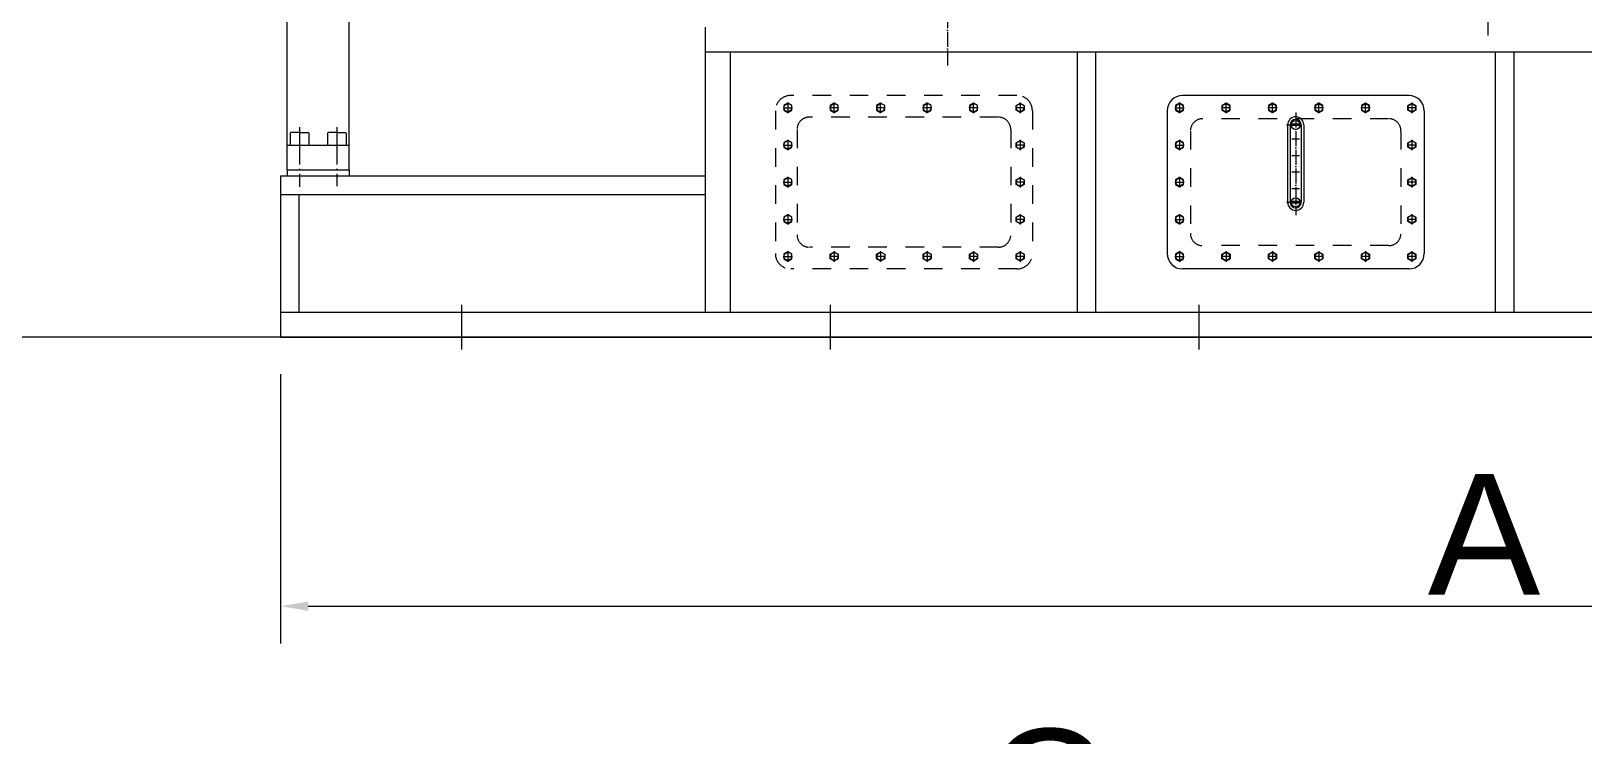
# Model space of a CAD drawing. Header units: inches. Extents: x 36 to 31738, y 79 to 24233.
# Drawn here: x 14402 to 16907, y 13555 to 14691 of the extents above; entities that cross this region are included whole.
import ezdxf

# ---------------------------------------------------------------- set-up
doc = ezdxf.new("R2010")
doc.units = ezdxf.units.IN
doc.header["$MEASUREMENT"] = 0
for name, pattern in [('ACAD_ISO04W100', [30, 24, -3, 0, -3]), ('CHAIN', [0.7087, 0.4724, -0.0591, 0.1181, -0.0591]), ('EB_DASH', [6, 3, -3])]:
    doc.linetypes.add(name, pattern=pattern)
doc.layers.get('Defpoints').update_dxf_attribs({"lineweight": 5})
doc.styles.add('Roman', font='arial.ttf')
doc.styles.get("Standard").update_dxf_attribs({"font": 'arial.ttf'})
doc.dimstyles.new('ISO-25', dxfattribs={"dimscale": 30, "dimtxt": 1.5, "dimasz": 1.5, "dimexe": 2, "dimexo": 2, "dimtad": 1, "dimtih": 1, "dimtoh": 1, "dimdec": 1, "dimlfac": 0.03937, "dimdsep": 46, "dimtxsty": 'Standard', "dimcen": 2.5, "dimclrd": 7, "dimclre": 7, "dimclrt": 7, "dimadec": 0, "dimazin": 0, "dimtfac": 1, "dimtdec": 1, "dimtmove": 0, "dimatfit": 3, "dimfxl": 1, "dimlwd": 5, "dimlwe": 5, "dimarcsym": 0})

# ---------------------------------------------------------------- blocks, each defined once
blk = doc.blocks.new('*D154')
at = {"color": 7, "linetype": 'Continuous', "lineweight": 5, "transparency": 16777216}
for p, q in [((14804.4, 14137.1), (14804.4, 13702.5)), ((18690.6, 14137.1), (18690.6, 13702.5)), ((14849.4, 13762.5), (18645.6, 13762.5))]:
    blk.add_line(p, q, dxfattribs=at)
at = {"color": 7, "transparency": 16777216}
for points in [[(14849.4, 13770), (14849.4, 13755), (14804.4, 13762.5)], [(18645.6, 13770), (18645.6, 13755), (18690.6, 13762.5)]]:
    blk.add_solid(points, dxfattribs=at)
at = {"layer": 'Defpoints', "color": 0, "transparency": 16777216}
for p in [(14804.4, 14197.1), (18690.6, 14197.1), (18690.6, 13762.5)]:
    blk.add_point(p, dxfattribs=at)
at = {"color": 7, "lineweight": 5, "transparency": 16777216, "insert": (16747.5, 13878.7), "char_height": 195, "attachment_point": 5, "style": 'Roman'}
blk.add_mtext('A', dxfattribs=at)
blk = doc.blocks.new('*D156')
at = {"color": 7, "linetype": 'Continuous', "lineweight": 5, "transparency": 16777216}
for p, q in [((12254.8, 14521.3), (12254.8, 13285.8)), ((19825, 14137.1), (19825, 13285.8)), ((19780, 13345.8), (12299.8, 13345.8))]:
    blk.add_line(p, q, dxfattribs=at)
at = {"color": 7, "transparency": 16777216}
for points in [[(12299.8, 13353.3), (12299.8, 13338.3), (12254.8, 13345.8)], [(19780, 13353.3), (19780, 13338.3), (19825, 13345.8)]]:
    blk.add_solid(points, dxfattribs=at)
at = {"layer": 'Defpoints', "color": 0, "transparency": 16777216}
for p in [(12254.8, 14581.3), (19825, 14197.1), (12254.8, 13345.8)]:
    blk.add_point(p, dxfattribs=at)
at = {"color": 7, "lineweight": 5, "transparency": 16777216, "insert": (16039.9, 13465.3), "char_height": 195, "attachment_point": 5, "style": 'Roman'}
blk.add_mtext('C', dxfattribs=at)

msp = doc.modelspace()

# ---------------------------------------------------------------- linework, layer by layer
at = {"color": 7, "lineweight": 5}
for p, q in [((14815.39, 14467.08), (14815.39, 14956.22)), ((14915.39, 14467.08), (14915.39, 14956.22)), ((15490.86, 14237.08), (15490.86, 14697.08)), ((18690.6, 14657.08), (15490.86, 14657.08)), ((15530.86, 14237.08), (15530.86, 14657.08)), ((16090.93, 14237.08), (16090.93, 14657.08)), ((16120.93, 14237.08), (16120.93, 14657.08)), ((16765.9, 14237.08), (16765.9, 14657.08)), ((16795.9, 14237.08), (16795.9, 14657.08)), ((16625.92, 14587.08), (16260.92, 14587.08)), ((16235.92, 14562.08), (16235.92, 14332.08)), ((16650.92, 14562.08), (16650.92, 14332.08)), ((16430.42, 14539.58), (16430.42, 14414.58)), ((16434.34, 14539.58), (16434.34, 14414.58)), ((16450.56, 14540.76), (16436.27, 14540.76)), ((16450.56, 14538.39), (16436.27, 14538.39)), ((16452.49, 14539.58), (16452.49, 14414.58)), ((16456.42, 14539.58), (16456.42, 14414.58)), ((14815.39, 14507.08), (14915.39, 14507.08)), ((14820.39, 14526.08), (14820.39, 14507.08)), ((14835.39, 14527.08), (14821.39, 14527.08)), ((14835.39, 14527.08), (14849.39, 14527.08)), ((14850.39, 14526.08), (14850.39, 14507.08)), ((14880.39, 14526.08), (14880.39, 14507.08)), ((14895.39, 14527.08), (14881.39, 14527.08)), ((14895.39, 14527.08), (14909.39, 14527.08)), ((14910.39, 14526.08), (14910.39, 14507.08)), ((16437.04, 14517.08), (16449.79, 14517.08)), ((16437.04, 14490.41), (16449.79, 14490.41)), ((14804.36, 14457.08), (15490.86, 14457.08)), ((14804.36, 14457.08), (14804.36, 14197.08)), ((14815.39, 14467.08), (14915.39, 14467.08)), ((14815.39, 14467.08), (14815.39, 14457.08)), ((14915.39, 14467.08), (14915.39, 14457.08)), ((16437.04, 14463.74), (16449.79, 14463.74)), ((16437.04, 14437.08), (16449.79, 14437.08)), ((14804.36, 14427.08), (15490.86, 14427.08)), ((14834.36, 14427.08), (14834.36, 14237.08)), ((16450.56, 14415.76), (16436.27, 14415.76)), ((16450.56, 14413.39), (16436.27, 14413.39)), ((16625.92, 14307.08), (16260.92, 14307.08)), ((14804.36, 14237.08), (18690.6, 14237.08)), ((20545.39, 14197.08), (12060.26, 14197.08)), ((14804.36, 14197.08), (18690.6, 14197.08))]:
    msp.add_line(p, q, dxfattribs=at)
at = {"color": 7, "linetype": 'ACAD_ISO04W100', "lineweight": 5}
for p, q in [((16754, 14683.68), (16754, 14807.48)), ((15881.39, 14749.75), (15881.39, 14631.15)), ((16248.42, 14567.08), (16263.42, 14567.08)), ((16255.92, 14575.56), (16255.92, 14558.73)), ((16338.42, 14567.14), (16323.42, 14567.14)), ((16330.92, 14558.66), (16330.92, 14575.5)), ((16413.42, 14567.14), (16398.42, 14567.14)), ((16405.92, 14558.66), (16405.92, 14575.5)), ((16443.42, 14559.47), (16443.42, 14393.88)), ((16488.42, 14567.14), (16473.42, 14567.14)), ((16480.92, 14558.66), (16480.92, 14575.5)), ((16563.42, 14567.08), (16548.42, 14567.08)), ((16561.62, 14567.08), (16550.22, 14567.08)), ((16555.92, 14558.6), (16555.92, 14575.44)), ((16555.92, 14561.38), (16555.92, 14572.78)), ((16638.42, 14567.08), (16623.42, 14567.08)), ((16630.92, 14575.56), (16630.92, 14558.73)), ((16428.35, 14539.58), (16458.38, 14539.58)), ((16248.42, 14507.08), (16263.42, 14507.08)), ((16250.22, 14507.08), (16261.62, 14507.08)), ((16255.92, 14515.56), (16255.92, 14498.73)), ((16255.92, 14512.78), (16255.92, 14501.38)), ((16638.42, 14507.08), (16623.42, 14507.08)), ((16636.62, 14507.08), (16625.22, 14507.08)), ((16630.92, 14515.56), (16630.92, 14498.73)), ((16630.92, 14512.78), (16630.92, 14501.38)), ((16248.42, 14447.08), (16263.42, 14447.08)), ((16250.22, 14447.08), (16261.62, 14447.08)), ((16255.92, 14455.56), (16255.92, 14438.73)), ((16255.92, 14452.78), (16255.92, 14441.38)), ((16638.42, 14447.08), (16623.42, 14447.08)), ((16636.62, 14447.08), (16625.22, 14447.08)), ((16630.92, 14455.56), (16630.92, 14438.73)), ((16630.92, 14452.78), (16630.92, 14441.38)), ((16428.35, 14414.58), (16458.38, 14414.58)), ((16248.42, 14387.08), (16263.42, 14387.08)), ((16250.22, 14387.08), (16261.62, 14387.08)), ((16255.92, 14395.56), (16255.92, 14378.73)), ((16255.92, 14392.78), (16255.92, 14381.38)), ((16638.42, 14387.08), (16623.42, 14387.08)), ((16636.62, 14387.08), (16625.22, 14387.08)), ((16630.92, 14395.56), (16630.92, 14378.73)), ((16630.92, 14392.78), (16630.92, 14381.38)), ((16255.92, 14335.56), (16255.92, 14318.73)), ((16255.92, 14332.78), (16255.92, 14321.38)), ((16330.92, 14335.5), (16330.92, 14318.66)), ((16405.92, 14335.5), (16405.92, 14318.66)), ((16480.92, 14335.5), (16480.92, 14318.66)), ((16555.92, 14335.56), (16555.92, 14318.73)), ((16555.92, 14332.78), (16555.92, 14321.38)), ((16630.92, 14335.56), (16630.92, 14318.73)), ((16630.92, 14332.78), (16630.92, 14321.38)), ((16248.42, 14327.08), (16263.42, 14327.08)), ((16250.22, 14327.08), (16261.62, 14327.08)), ((16338.42, 14327.02), (16323.42, 14327.02)), ((16413.42, 14327.02), (16398.42, 14327.02)), ((16488.42, 14327.02), (16473.42, 14327.02)), ((16563.42, 14327.08), (16548.42, 14327.08)), ((16561.62, 14327.08), (16550.22, 14327.08)), ((16638.42, 14327.08), (16623.42, 14327.08)), ((16636.62, 14327.08), (16625.22, 14327.08))]:
    msp.add_line(p, q, dxfattribs=at)
at = {"color": 7, "linetype": 'EB_DASH', "lineweight": 5, "ltscale": 10}
for p, q in [((15993.39, 14587.08), (15628.39, 14587.08)), ((15603.39, 14562.08), (15603.39, 14332.08)), ((15615.89, 14567.08), (15630.89, 14567.08)), ((15623.39, 14575.56), (15623.39, 14558.73)), ((15705.89, 14567.14), (15690.89, 14567.14)), ((15698.39, 14558.66), (15698.39, 14575.5)), ((15780.89, 14567.14), (15765.89, 14567.14)), ((15773.39, 14558.66), (15773.39, 14575.5)), ((15855.89, 14567.14), (15840.89, 14567.14)), ((15848.39, 14558.66), (15848.39, 14575.5)), ((15930.89, 14567.08), (15915.89, 14567.08)), ((15929.1, 14567.08), (15917.69, 14567.08)), ((15923.39, 14558.6), (15923.39, 14575.44)), ((15923.39, 14561.38), (15923.39, 14572.78)), ((16005.89, 14567.08), (15990.89, 14567.08)), ((15998.39, 14575.56), (15998.39, 14558.73)), ((16018.39, 14562.08), (16018.39, 14332.08)), ((15638.39, 14532.08), (15638.39, 14362.08)), ((15963.39, 14552.08), (15658.39, 14552.08)), ((15983.39, 14532.08), (15983.39, 14362.08)), ((16593.42, 14549.58), (16293.42, 14549.58)), ((15615.89, 14507.08), (15630.89, 14507.08)), ((15617.69, 14507.08), (15629.1, 14507.08)), ((15623.39, 14515.56), (15623.39, 14498.73)), ((15623.39, 14512.78), (15623.39, 14501.38)), ((16005.89, 14507.08), (15990.89, 14507.08)), ((16004.1, 14507.08), (15992.69, 14507.08)), ((15998.39, 14515.56), (15998.39, 14498.73)), ((15998.39, 14512.78), (15998.39, 14501.38)), ((16273.42, 14529.58), (16273.42, 14364.58)), ((16613.42, 14529.58), (16613.42, 14364.58)), ((15615.89, 14447.08), (15630.89, 14447.08)), ((15617.69, 14447.08), (15629.1, 14447.08)), ((15623.39, 14455.56), (15623.39, 14438.73)), ((15623.39, 14452.78), (15623.39, 14441.38)), ((16005.89, 14447.08), (15990.89, 14447.08)), ((16004.1, 14447.08), (15992.69, 14447.08)), ((15998.39, 14455.56), (15998.39, 14438.73)), ((15998.39, 14452.78), (15998.39, 14441.38)), ((15615.89, 14387.08), (15630.89, 14387.08)), ((15617.69, 14387.08), (15629.1, 14387.08)), ((15623.39, 14395.56), (15623.39, 14378.73)), ((15623.39, 14392.78), (15623.39, 14381.38)), ((16005.89, 14387.08), (15990.89, 14387.08)), ((16004.1, 14387.08), (15992.69, 14387.08)), ((15998.39, 14395.56), (15998.39, 14378.73)), ((15998.39, 14392.78), (15998.39, 14381.38)), ((15623.39, 14335.56), (15623.39, 14318.73)), ((15623.39, 14332.78), (15623.39, 14321.38)), ((15963.39, 14342.08), (15658.39, 14342.08)), ((15698.39, 14335.5), (15698.39, 14318.66)), ((15773.39, 14335.5), (15773.39, 14318.66)), ((15848.39, 14335.5), (15848.39, 14318.66)), ((15923.39, 14335.56), (15923.39, 14318.73)), ((15923.39, 14332.78), (15923.39, 14321.38)), ((15998.39, 14335.56), (15998.39, 14318.73)), ((15998.39, 14332.78), (15998.39, 14321.38)), ((16593.42, 14344.58), (16293.42, 14344.58)), ((15615.89, 14327.08), (15630.89, 14327.08)), ((15617.69, 14327.08), (15629.1, 14327.08)), ((15993.39, 14307.08), (15628.39, 14307.08)), ((15705.89, 14327.02), (15690.89, 14327.02)), ((15780.89, 14327.02), (15765.89, 14327.02)), ((15855.89, 14327.02), (15840.89, 14327.02)), ((15930.89, 14327.08), (15915.89, 14327.08)), ((15929.1, 14327.08), (15917.69, 14327.08)), ((16005.89, 14327.08), (15990.89, 14327.08)), ((16004.1, 14327.08), (15992.69, 14327.08))]:
    msp.add_line(p, q, dxfattribs=at)
at = {"color": 7, "linetype": 'ACAD_ISO04W100', "lineweight": 5, "ltscale": 2.5}
for p, q in [((14835.39, 14535.62), (14835.39, 14439.57)), ((14895.39, 14535.62), (14895.39, 14440.7))]:
    msp.add_line(p, q, dxfattribs=at)
at = {"color": 7, "linetype": 'CHAIN', "lineweight": 5, "ltscale": 10}
for p, q in [((15097.31, 14176.91), (15097.31, 14248.9)), ((15692.36, 14176.91), (15692.36, 14248.9)), ((16287.4, 14176.91), (16287.4, 14248.9))]:
    msp.add_line(p, q, dxfattribs=at)
at = {"color": 7, "linetype": 'EB_DASH', "lineweight": 5, "ltscale": 10}
for points in [[(15623.39, 14559.58), (15629.89, 14563.33), (15629.89, 14570.83), (15623.39, 14574.58), (15616.9, 14570.83), (15616.9, 14563.33)], [(15698.39, 14574.64), (15691.9, 14570.89), (15691.9, 14563.39), (15698.39, 14559.64), (15704.89, 14563.39), (15704.89, 14570.89)], [(15773.39, 14574.64), (15766.9, 14570.89), (15766.9, 14563.39), (15773.39, 14559.64), (15779.89, 14563.39), (15779.89, 14570.89)], [(15848.39, 14574.64), (15841.9, 14570.89), (15841.9, 14563.39), (15848.39, 14559.64), (15854.89, 14563.39), (15854.89, 14570.89)], [(15923.39, 14574.58), (15916.9, 14570.83), (15916.9, 14563.33), (15923.39, 14559.58), (15929.89, 14563.33), (15929.89, 14570.83)], [(15998.39, 14559.58), (15991.9, 14563.33), (15991.9, 14570.83), (15998.39, 14574.58), (16004.89, 14570.83), (16004.89, 14563.33)], [(15623.39, 14499.58), (15629.89, 14503.33), (15629.89, 14510.83), (15623.39, 14514.58), (15616.9, 14510.83), (15616.9, 14503.33)], [(15998.39, 14499.58), (15991.9, 14503.33), (15991.9, 14510.83), (15998.39, 14514.58), (16004.89, 14510.83), (16004.89, 14503.33)], [(15623.39, 14439.58), (15629.89, 14443.33), (15629.89, 14450.83), (15623.39, 14454.58), (15616.9, 14450.83), (15616.9, 14443.33)], [(15998.39, 14439.58), (15991.9, 14443.33), (15991.9, 14450.83), (15998.39, 14454.58), (16004.89, 14450.83), (16004.89, 14443.33)], [(15623.39, 14379.58), (15629.89, 14383.33), (15629.89, 14390.83), (15623.39, 14394.58), (15616.9, 14390.83), (15616.9, 14383.33)], [(15998.39, 14379.58), (15991.9, 14383.33), (15991.9, 14390.83), (15998.39, 14394.58), (16004.89, 14390.83), (16004.89, 14383.33)], [(15623.39, 14319.58), (15629.89, 14323.33), (15629.89, 14330.83), (15623.39, 14334.58), (15616.9, 14330.83), (15616.9, 14323.33)], [(15698.39, 14319.52), (15691.9, 14323.27), (15691.9, 14330.77), (15698.39, 14334.52), (15704.89, 14330.77), (15704.89, 14323.27)], [(15773.39, 14319.52), (15766.9, 14323.27), (15766.9, 14330.77), (15773.39, 14334.52), (15779.89, 14330.77), (15779.89, 14323.27)], [(15848.39, 14319.52), (15841.9, 14323.27), (15841.9, 14330.77), (15848.39, 14334.52), (15854.89, 14330.77), (15854.89, 14323.27)], [(15923.39, 14319.58), (15916.9, 14323.33), (15916.9, 14330.83), (15923.39, 14334.58), (15929.89, 14330.83), (15929.89, 14323.33)], [(15998.39, 14319.58), (15991.9, 14323.33), (15991.9, 14330.83), (15998.39, 14334.58), (16004.89, 14330.83), (16004.89, 14323.33)]]:
    msp.add_lwpolyline(points, close=True, dxfattribs=at)
at = {"color": 7, "lineweight": 5}
for points in [[(16255.92, 14559.58), (16262.41, 14563.33), (16262.41, 14570.83), (16255.92, 14574.58), (16249.42, 14570.83), (16249.42, 14563.33)], [(16330.92, 14574.64), (16324.42, 14570.89), (16324.42, 14563.39), (16330.92, 14559.64), (16337.41, 14563.39), (16337.41, 14570.89)], [(16405.92, 14574.64), (16399.42, 14570.89), (16399.42, 14563.39), (16405.92, 14559.64), (16412.41, 14563.39), (16412.41, 14570.89)], [(16480.92, 14574.64), (16474.42, 14570.89), (16474.42, 14563.39), (16480.92, 14559.64), (16487.41, 14563.39), (16487.41, 14570.89)], [(16555.92, 14574.58), (16549.42, 14570.83), (16549.42, 14563.33), (16555.92, 14559.58), (16562.41, 14563.33), (16562.41, 14570.83)], [(16630.92, 14559.58), (16624.42, 14563.33), (16624.42, 14570.83), (16630.92, 14574.58), (16637.41, 14570.83), (16637.41, 14563.33)], [(16255.92, 14499.58), (16262.41, 14503.33), (16262.41, 14510.83), (16255.92, 14514.58), (16249.42, 14510.83), (16249.42, 14503.33)], [(16630.92, 14499.58), (16624.42, 14503.33), (16624.42, 14510.83), (16630.92, 14514.58), (16637.41, 14510.83), (16637.41, 14503.33)], [(16255.92, 14439.58), (16262.41, 14443.33), (16262.41, 14450.83), (16255.92, 14454.58), (16249.42, 14450.83), (16249.42, 14443.33)], [(16630.92, 14439.58), (16624.42, 14443.33), (16624.42, 14450.83), (16630.92, 14454.58), (16637.41, 14450.83), (16637.41, 14443.33)], [(16255.92, 14379.58), (16262.41, 14383.33), (16262.41, 14390.83), (16255.92, 14394.58), (16249.42, 14390.83), (16249.42, 14383.33)], [(16630.92, 14379.58), (16624.42, 14383.33), (16624.42, 14390.83), (16630.92, 14394.58), (16637.41, 14390.83), (16637.41, 14383.33)], [(16255.92, 14319.58), (16262.41, 14323.33), (16262.41, 14330.83), (16255.92, 14334.58), (16249.42, 14330.83), (16249.42, 14323.33)], [(16330.92, 14319.52), (16324.42, 14323.27), (16324.42, 14330.77), (16330.92, 14334.52), (16337.41, 14330.77), (16337.41, 14323.27)], [(16405.92, 14319.52), (16399.42, 14323.27), (16399.42, 14330.77), (16405.92, 14334.52), (16412.41, 14330.77), (16412.41, 14323.27)], [(16480.92, 14319.52), (16474.42, 14323.27), (16474.42, 14330.77), (16480.92, 14334.52), (16487.41, 14330.77), (16487.41, 14323.27)], [(16555.92, 14319.58), (16549.42, 14323.33), (16549.42, 14330.83), (16555.92, 14334.58), (16562.41, 14330.83), (16562.41, 14323.33)], [(16630.92, 14319.58), (16624.42, 14323.33), (16624.42, 14330.83), (16630.92, 14334.58), (16637.41, 14330.83), (16637.41, 14323.33)]]:
    msp.add_lwpolyline(points, close=True, dxfattribs=at)
at = {"color": 7, "linetype": 'EB_DASH', "lineweight": 5, "ltscale": 10}
for centre in [(15623.39, 14567.14), (15698.39, 14567.08), (15773.39, 14567.08), (15848.39, 14567.08), (15923.39, 14567.02), (15998.39, 14567.14), (15623.39, 14507.14), (15998.39, 14507.14), (15623.39, 14447.14), (15998.39, 14447.14), (15623.39, 14387.14), (15998.39, 14387.14), (15623.39, 14327.14), (15698.39, 14327.08), (15773.39, 14327.08), (15848.39, 14327.08), (15923.39, 14327.14), (15998.39, 14327.14)]:
    msp.add_circle(centre, 6.15, dxfattribs=at)
at = {"color": 7, "lineweight": 5}
for centre, radius in [((16255.92, 14567.14), 6.15), ((16330.92, 14567.08), 6.15), ((16405.92, 14567.08), 6.15), ((16480.92, 14567.08), 6.15), ((16555.92, 14567.02), 6.15), ((16630.92, 14567.14), 6.15), ((16443.42, 14539.58), 7.24), ((16255.92, 14507.14), 6.15), ((16630.92, 14507.14), 6.15), ((16255.92, 14447.14), 6.15), ((16630.92, 14447.14), 6.15), ((16443.42, 14414.58), 7.24), ((16255.92, 14387.14), 6.15), ((16630.92, 14387.14), 6.15), ((16255.92, 14327.14), 6.15), ((16330.92, 14327.08), 6.15), ((16405.92, 14327.08), 6.15), ((16480.92, 14327.08), 6.15), ((16555.92, 14327.14), 6.15), ((16630.92, 14327.14), 6.15)]:
    msp.add_circle(centre, radius, dxfattribs=at)
at = {"color": 7, "linetype": 'EB_DASH', "lineweight": 5, "ltscale": 10}
for centre, radius, start, end in [((15628.39, 14562.08), 25, 90, 180), ((15993.39, 14562.08), 25, 0, 90), ((15658.39, 14532.08), 20, 90, 180), ((15963.39, 14532.08), 20, 0, 90), ((16293.42, 14529.58), 20, 90, 180), ((16593.42, 14529.58), 20, 0, 90), ((15658.39, 14362.08), 20, 180, 270), ((15963.39, 14362.08), 20, 270, 0), ((16293.42, 14364.58), 20, 180, 270), ((16593.42, 14364.58), 20, 270, 0), ((15628.39, 14332.08), 25, 180, 270), ((15993.39, 14332.08), 25, 270, 0)]:
    msp.add_arc(centre, radius, start, end, dxfattribs=at)
at = {"color": 7, "lineweight": 5}
for centre, radius, start, end in [((16260.92, 14562.08), 25, 90, 180), ((16625.92, 14562.08), 25, 0, 90), ((16443.42, 14539.58), 13, 0, 180), ((16443.42, 14539.58), 9.07, 0, 180), ((14821.39, 14526.08), 1, 90, 180), ((14849.39, 14526.08), 1, 0, 90), ((14881.39, 14526.08), 1, 90, 180), ((14909.39, 14526.08), 1, 0, 90), ((16443.42, 14414.58), 13, 180, 0), ((16443.42, 14414.58), 9.07, 180, 0), ((16260.92, 14332.08), 25, 180, 270), ((16625.92, 14332.08), 25, 270, 0)]:
    msp.add_arc(centre, radius, start, end, dxfattribs=at)

# ---------------------------------------------------------------- dimensions: what is measured, and where the dimension line sits
for base, p1, p2, text, picture, middle in [((12254.85, 13345.77), (19824.99, 14197.08), (12254.85, 14581.26), 'C', '*D156', (16039.92, 13465.34)), ((18690.6, 13762.49), (14804.36, 14197.08), (18690.6, 14197.08), 'A', '*D154', (16747.48, 13878.74))]:
    dim = msp.add_linear_dim(base=base, p1=p1, p2=p2, angle=180, text=text, dimstyle='ISO-25', override={"dimtxt": 6.5, "dimpost": '\\X', "dimtxsty": 'Roman', "dimtmove": 1}, dxfattribs=at)
    dim.commit()
    dim.dimension.update_dxf_attribs({"geometry": picture, "text_midpoint": middle})

doc.saveas('drawing.dxf')
